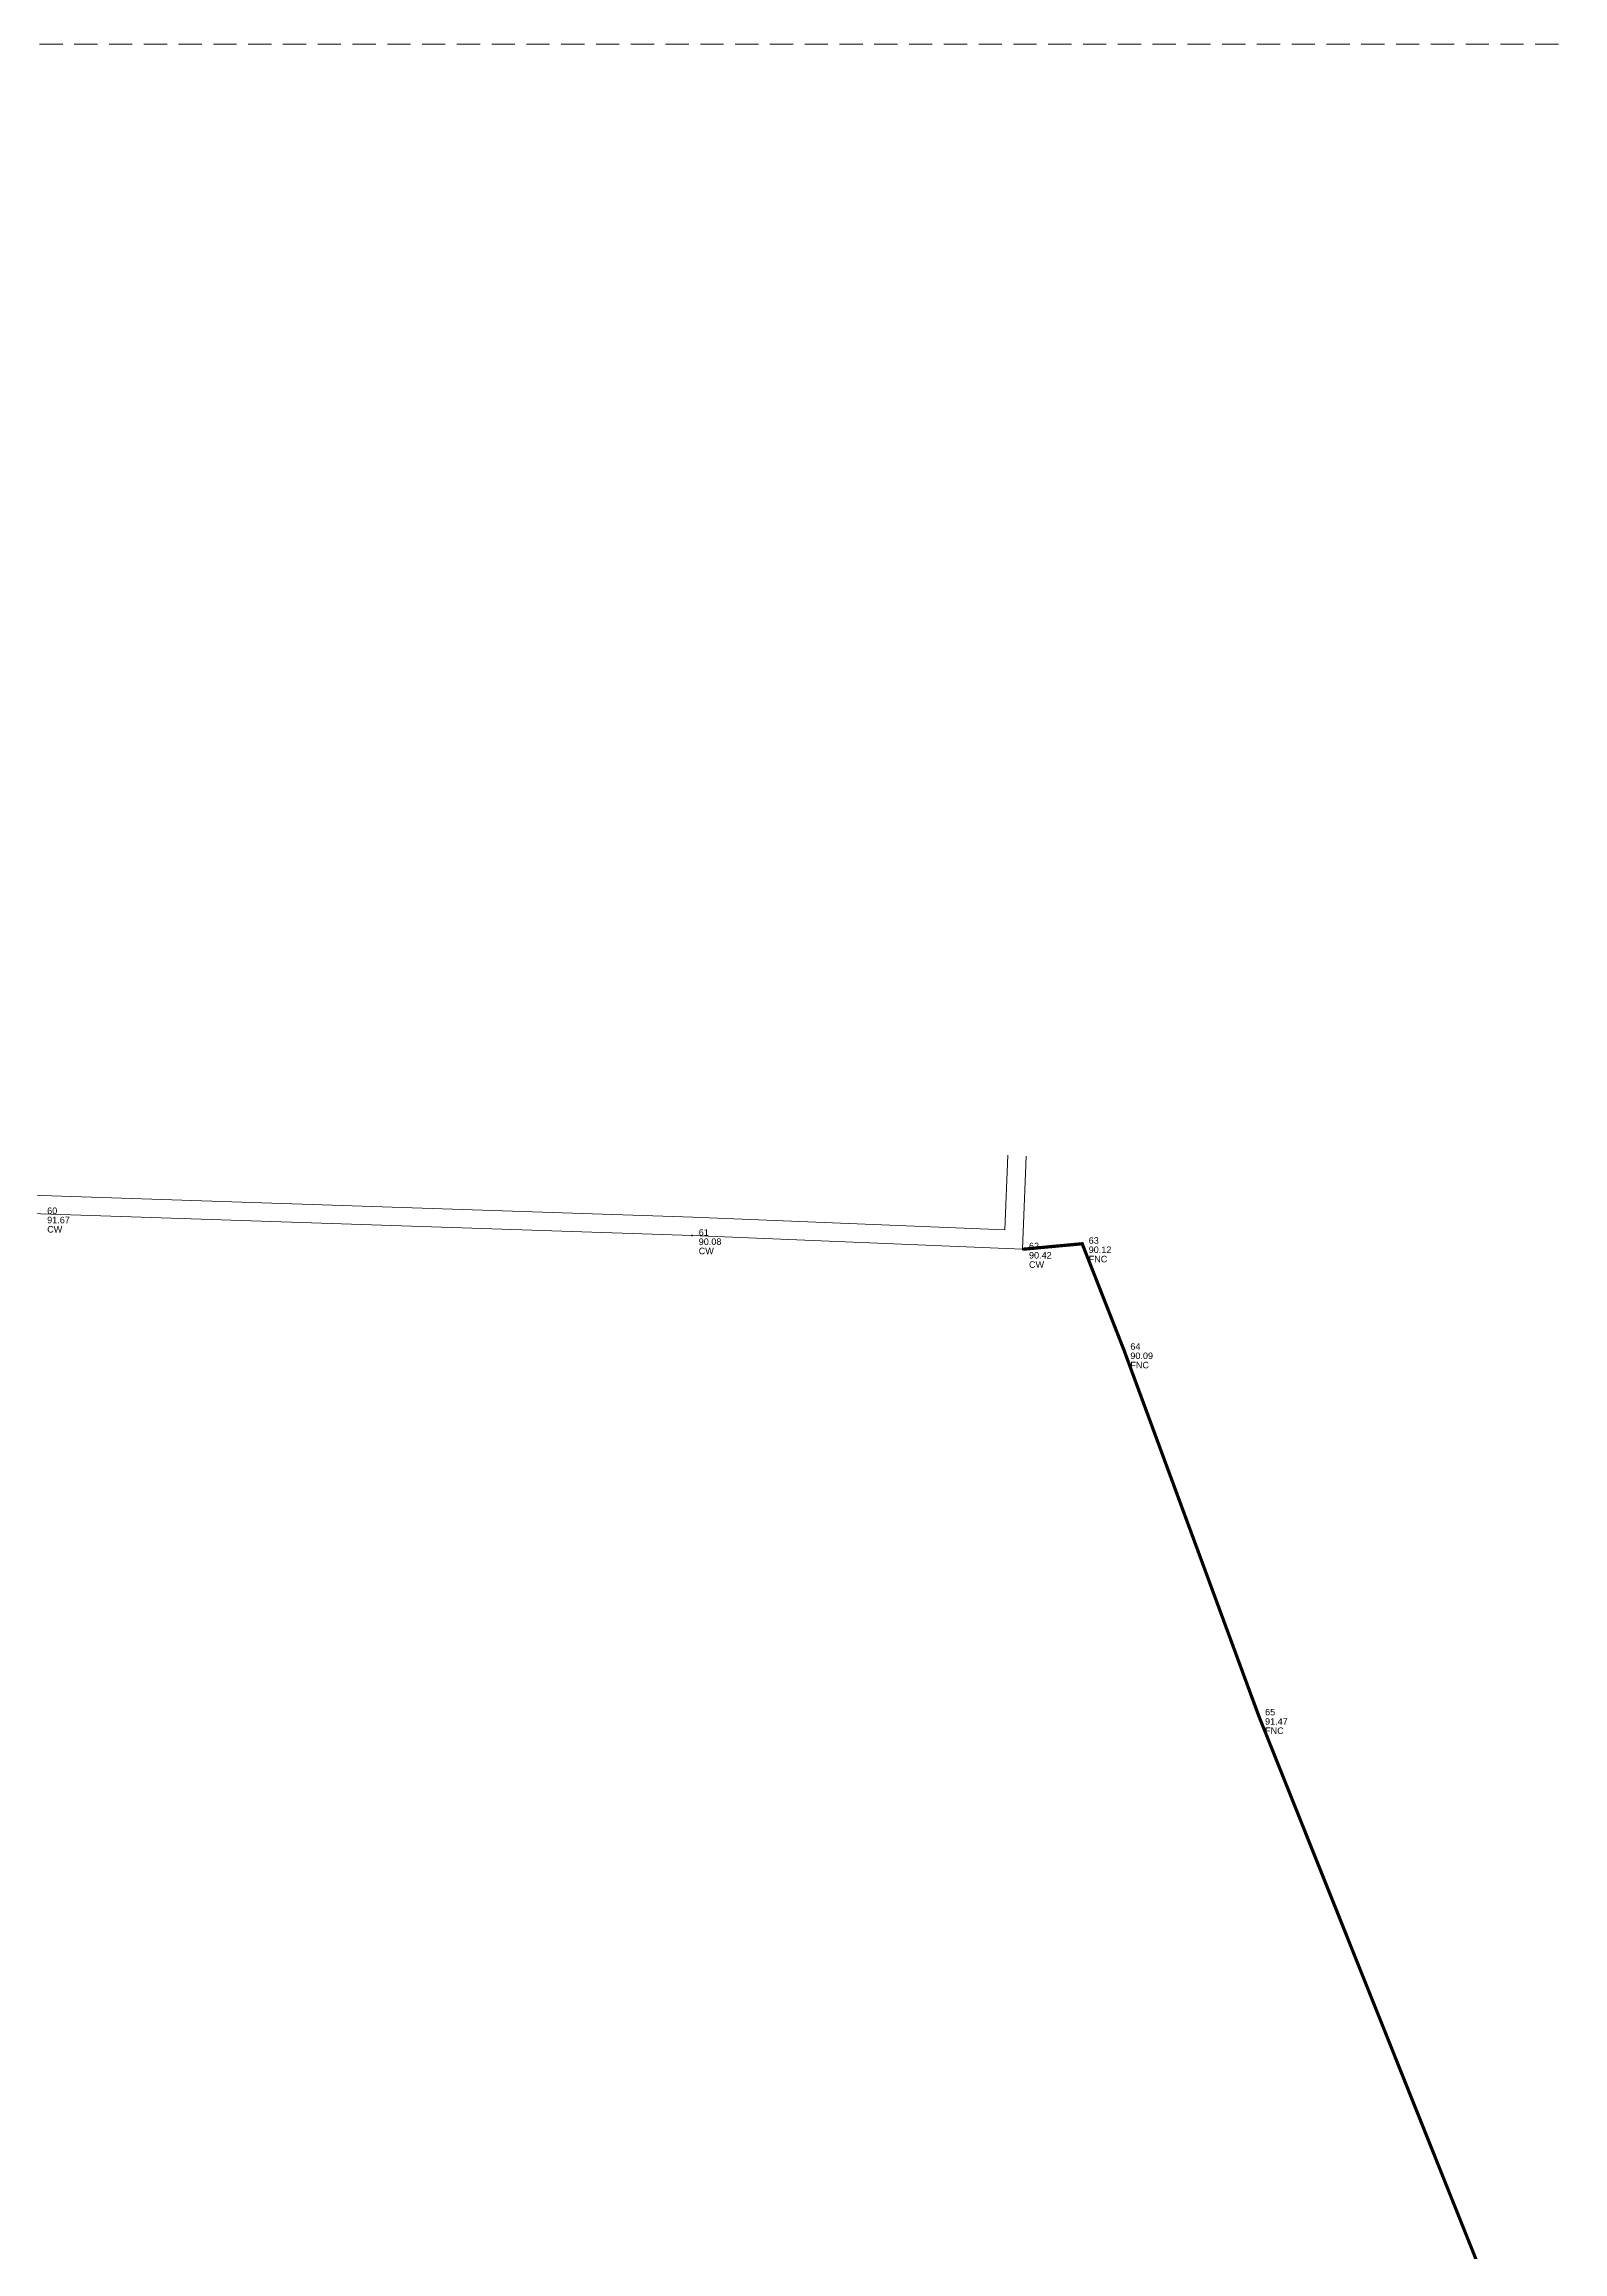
# Model space of a CAD drawing. Header units: millimetres. Extents: x 1332 to 1607, y 864 to 1149.
# Drawn here: x 1465.42 to 1498.16, y 1101.77 to 1149.35 of the extents above; entities that cross this region are included whole.
import ezdxf

# ---------------------------------------------------------------- set-up
doc = ezdxf.new("R2010")
doc.units = ezdxf.units.MM
doc.linetypes.add('1', pattern=[0])
doc.linetypes.add('DASHED', pattern=[0.75, 0.5, -0.25])
doc.layers.add('Compound Wall', color=1, linetype='Continuous', lineweight=30)
for name, color, linetype in [('PATRA', 6, '1'), ('pntdesc', 1, 'Continuous'), ('pntelev', 2, 'Continuous'), ('pntno', 3, 'Continuous')]:
    doc.layers.add(name, color=color, linetype=linetype)
doc.styles.get("Standard").update_dxf_attribs({"font": 'arial.ttf'})

msp = doc.modelspace()

# ---------------------------------------------------------------- linework, layer by layer
at = {"linetype": 'DASHED', "lineweight": 0}
msp.add_lwpolyline([(1569.87369, 863.69851), (1331.81928, 863.69851), (1331.81928, 1149.34711), (1569.87369, 1149.34711)], close=True, dxfattribs=at)
at = {"color": 254}
for p in [(1479.393, 1123.668, 90.082), (1486.514, 1123.375, 90.418), (1487.801, 1123.494, 90.12), (1488.699, 1121.209, 90.09), (1491.604, 1113.329, 91.472)]:
    msp.add_point(p, dxfattribs=at)
at = {"layer": 'Compound Wall', "linetype": 'Continuous', "lineweight": 0, "elevation": 96.308, "flags": 128}
for points in [[(1406.39241, 1088.38462), (1419.14452, 1086.27093), (1431.90386, 1084.28134), (1432.31582, 1087.41206), (1432.54276, 1090.66279), (1433.05457, 1100.07628), (1433.23858, 1103.60253), (1433.60262, 1110.1502), (1434.10658, 1119.31854), (1434.45285, 1125.86787), (1435.31324, 1125.85689), (1436.60737, 1125.80062), (1465.36044, 1124.53471), (1479.40787, 1124.06773), (1486.13078, 1123.79111), (1486.19698, 1125.40004)], [(1406.327, 1087.99), (1419.081, 1085.876), (1432.247, 1083.823), (1432.714, 1087.372), (1432.942, 1090.638), (1433.454, 1100.055), (1433.638, 1103.581), (1434.002, 1110.128), (1434.506, 1119.297), (1434.832, 1125.463), (1435.302, 1125.457), (1436.59, 1125.401), (1465.345, 1124.135), (1479.393, 1123.668), (1486.514, 1123.375), (1486.59665, 1125.38359)]]:
    msp.add_lwpolyline(points, dxfattribs=at)
at = {"layer": 'PATRA', "color": 3, "linetype": 'DASHED', "const_width": 0.07, "elevation": 90.418}
msp.add_lwpolyline([(1486.514, 1123.375), (1487.801, 1123.494), (1488.699, 1121.209), (1491.604, 1113.329), (1502.269, 1086.658)], dxfattribs=at)

# ---------------------------------------------------------------- texts
at = {"layer": 'pntdesc'}
for s, p in [('CW', (1465.485, 1123.735)), ('CW', (1479.533, 1123.268)), ('CW', (1486.654, 1122.975)), ('FNC', (1487.941, 1123.094)), ('FNC', (1488.839, 1120.809)), ('FNC', (1491.744, 1112.929))]:
    msp.add_text(s, height=0.14, dxfattribs=at).set_placement(p)
at = {"layer": 'pntelev'}
for s, p in [('91.67', (1465.485, 1123.935)), ('90.08', (1479.533, 1123.468)), ('90.12', (1487.941, 1123.294)), ('90.42', (1486.654, 1123.175)), ('90.09', (1488.839, 1121.009)), ('91.47', (1491.744, 1113.129))]:
    msp.add_text(s, height=0.14, dxfattribs=at).set_placement(p)
at = {"layer": 'pntno'}
for s, p in [('60', (1465.485, 1124.135)), ('61', (1479.533, 1123.668)), ('62', (1486.654, 1123.375)), ('63', (1487.941, 1123.494)), ('64', (1488.839, 1121.209)), ('65', (1491.744, 1113.329))]:
    msp.add_text(s, height=0.14, dxfattribs=at).set_placement(p)

doc.saveas('drawing.dxf')
